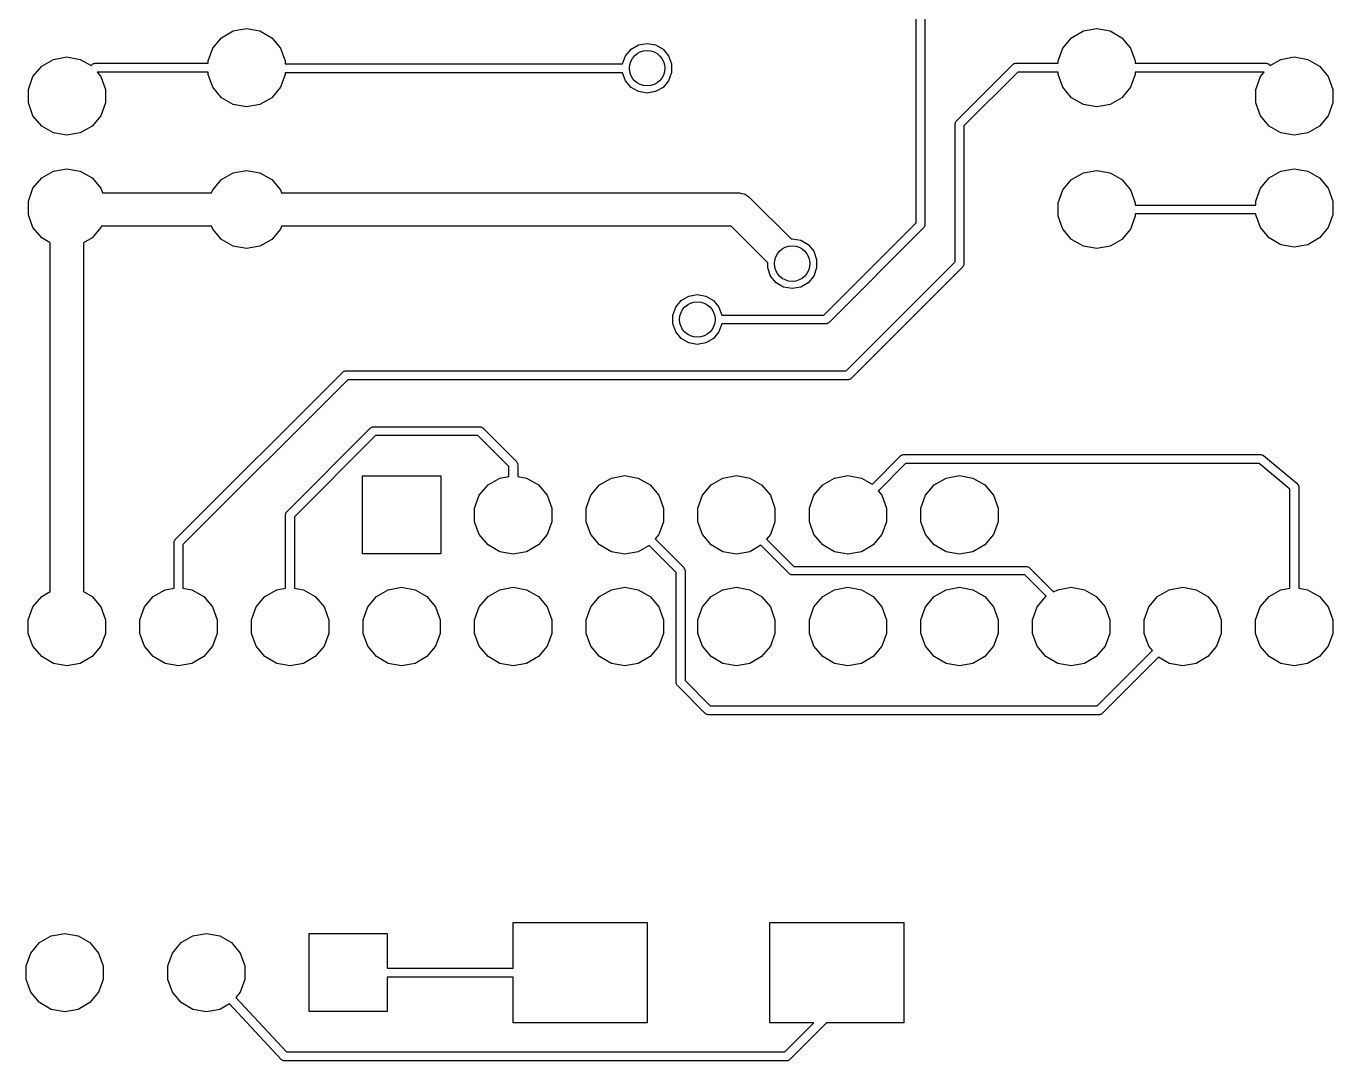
# Model space of a CAD drawing. Extents: x 168.8 to 192.2, y -128.3 to -89.5.
# Drawn here: x 168.77 to 192.19, y -128.28 to -109.75 of the extents above; entities that cross this region are included whole.
import ezdxf

# ---------------------------------------------------------------- set-up
doc = ezdxf.new("R2010")
doc.units = 0
doc.header["$MEASUREMENT"] = 0
doc.layers.add('BLACK', color=7, linetype='CONTINUOUS')

msp = doc.modelspace()

# ---------------------------------------------------------------- linework, layer by layer
at = {"layer": 'Black'}
for p, q in [((184.72, -113.267), (184.72, -106.8)), ((184.88, -106.833), (184.88, -113.3)), ((172.269, -109.953), (172.48, -109.831)), ((172.48, -109.831), (172.72, -109.789)), ((172.72, -109.789), (172.96, -109.831)), ((172.96, -109.831), (173.171, -109.953)), ((187.509, -109.953), (187.72, -109.831)), ((187.72, -109.831), (187.96, -109.789)), ((187.96, -109.789), (188.2, -109.831)), ((188.2, -109.831), (188.411, -109.953)), ((172.113, -110.139), (172.269, -109.953)), ((173.171, -109.953), (173.327, -110.139)), ((179.613, -110.158), (179.747, -110.081)), ((179.747, -110.081), (179.9, -110.054)), ((179.9, -110.054), (180.053, -110.081)), ((180.053, -110.081), (180.187, -110.158)), ((187.353, -110.139), (187.509, -109.953)), ((188.411, -109.953), (188.567, -110.139)), ((169.259, -110.341), (169.499, -110.298)), ((169.499, -110.298), (169.739, -110.341)), ((172.029, -110.368), (172.113, -110.139)), ((173.327, -110.139), (173.411, -110.368)), ((179.461, -110.42), (179.514, -110.277)), ((179.514, -110.277), (179.613, -110.158)), ((180.187, -110.158), (180.286, -110.277)), ((180.286, -110.277), (180.339, -110.423)), ((187.269, -110.368), (187.353, -110.139)), ((188.567, -110.139), (188.651, -110.368)), ((191.261, -110.341), (191.501, -110.298)), ((191.501, -110.298), (191.741, -110.341)), ((168.892, -110.649), (169.049, -110.462)), ((169.049, -110.462), (169.259, -110.341)), ((169.739, -110.341), (169.933, -110.453)), ((169.933, -110.453), (169.952, -110.433)), ((169.952, -110.433), (169.955, -110.431)), ((169.955, -110.431), (169.957, -110.429)), ((169.957, -110.429), (169.966, -110.423)), ((169.966, -110.423), (169.975, -110.417)), ((169.975, -110.417), (169.978, -110.417)), ((169.978, -110.417), (169.981, -110.415)), ((169.981, -110.415), (169.992, -110.413)), ((169.992, -110.413), (170.002, -110.41)), ((170.002, -110.41), (170.005, -110.411)), ((170.005, -110.411), (170.009, -110.41)), ((170.009, -110.41), (172.029, -110.41)), ((172.029, -110.41), (172.029, -110.368)), ((173.411, -110.368), (173.411, -110.42)), ((173.411, -110.42), (179.461, -110.42)), ((180.339, -110.423), (180.339, -110.577)), ((185.443, -111.443), (186.453, -110.433)), ((186.453, -110.433), (186.456, -110.431)), ((186.456, -110.431), (186.459, -110.429)), ((186.459, -110.429), (186.468, -110.423)), ((186.468, -110.423), (186.476, -110.417)), ((186.476, -110.417), (186.48, -110.417)), ((186.48, -110.417), (186.483, -110.415)), ((186.483, -110.415), (186.493, -110.413)), ((186.493, -110.413), (186.503, -110.41)), ((186.503, -110.41), (186.507, -110.411)), ((186.507, -110.411), (186.51, -110.41)), ((186.51, -110.41), (187.269, -110.41)), ((187.269, -110.41), (187.269, -110.368)), ((188.651, -110.368), (188.651, -110.41)), ((188.651, -110.41), (190.991, -110.41)), ((190.991, -110.41), (190.995, -110.411)), ((190.995, -110.411), (190.998, -110.41)), ((190.998, -110.41), (191.008, -110.413)), ((191.008, -110.413), (191.019, -110.415)), ((191.019, -110.415), (191.022, -110.417)), ((191.022, -110.417), (191.025, -110.417)), ((191.025, -110.417), (191.034, -110.423)), ((191.034, -110.423), (191.043, -110.429)), ((191.043, -110.429), (191.045, -110.431)), ((191.045, -110.431), (191.048, -110.433)), ((191.048, -110.433), (191.067, -110.453)), ((191.067, -110.453), (191.261, -110.341)), ((191.741, -110.341), (191.951, -110.462)), ((191.951, -110.462), (192.108, -110.649)), ((168.809, -110.878), (168.892, -110.649)), ((170.042, -110.57), (170.041, -110.571)), ((170.041, -110.571), (170.106, -110.649)), ((172.029, -110.57), (170.042, -110.57)), ((170.106, -110.649), (170.19, -110.878)), ((172.029, -110.612), (172.029, -110.57)), ((172.113, -110.841), (172.029, -110.612)), ((173.411, -110.612), (173.327, -110.841)), ((179.461, -110.58), (173.411, -110.58)), ((173.411, -110.58), (173.411, -110.612)), ((179.514, -110.723), (179.461, -110.58)), ((179.613, -110.842), (179.514, -110.723)), ((180.286, -110.723), (180.187, -110.842)), ((180.339, -110.577), (180.286, -110.723)), ((186.543, -110.57), (185.58, -111.533)), ((187.269, -110.57), (186.543, -110.57)), ((187.269, -110.612), (187.269, -110.57)), ((187.353, -110.841), (187.269, -110.612)), ((188.651, -110.612), (188.567, -110.841)), ((190.958, -110.57), (188.651, -110.57)), ((188.651, -110.57), (188.651, -110.612)), ((190.81, -110.878), (190.894, -110.649)), ((190.894, -110.649), (190.959, -110.571)), ((190.959, -110.571), (190.958, -110.57)), ((192.108, -110.649), (192.191, -110.878)), ((168.809, -111.121), (168.809, -110.878)), ((170.19, -110.878), (170.19, -111.121)), ((172.269, -111.027), (172.113, -110.841)), ((173.327, -110.841), (173.171, -111.027)), ((179.747, -110.919), (179.613, -110.842)), ((179.9, -110.946), (179.747, -110.919)), ((180.053, -110.919), (179.9, -110.946)), ((180.187, -110.842), (180.053, -110.919)), ((187.509, -111.027), (187.353, -110.841)), ((188.567, -110.841), (188.411, -111.027)), ((190.81, -111.121), (190.81, -110.878)), ((192.191, -110.878), (192.191, -111.121)), ((168.892, -111.35), (168.809, -111.121)), ((170.19, -111.121), (170.106, -111.35)), ((172.48, -111.149), (172.269, -111.027)), ((172.72, -111.191), (172.48, -111.149)), ((172.96, -111.149), (172.72, -111.191)), ((173.171, -111.027), (172.96, -111.149)), ((187.72, -111.149), (187.509, -111.027)), ((187.96, -111.191), (187.72, -111.149)), ((188.2, -111.149), (187.96, -111.191)), ((188.411, -111.027), (188.2, -111.149)), ((190.894, -111.35), (190.81, -111.121)), ((192.191, -111.121), (192.108, -111.35)), ((169.049, -111.537), (168.892, -111.35)), ((170.106, -111.35), (169.95, -111.537)), ((185.42, -111.493), (185.423, -111.483)), ((185.421, -111.497), (185.42, -111.493)), ((185.423, -111.483), (185.425, -111.473)), ((185.425, -111.473), (185.427, -111.47)), ((185.427, -111.466), (185.433, -111.458)), ((185.427, -111.47), (185.427, -111.466)), ((185.433, -111.458), (185.439, -111.449)), ((185.439, -111.449), (185.441, -111.446)), ((185.441, -111.446), (185.443, -111.443)), ((191.05, -111.537), (190.894, -111.35)), ((192.108, -111.35), (191.951, -111.537)), ((169.259, -111.658), (169.049, -111.537)), ((169.499, -111.701), (169.259, -111.658)), ((169.739, -111.658), (169.499, -111.701)), ((169.95, -111.537), (169.739, -111.658)), ((185.42, -111.5), (185.421, -111.497)), ((185.42, -113.967), (185.42, -111.5)), ((185.58, -111.533), (185.58, -114)), ((191.261, -111.658), (191.05, -111.537)), ((191.501, -111.701), (191.261, -111.658)), ((191.741, -111.658), (191.501, -111.701)), ((191.951, -111.537), (191.741, -111.658)), ((169.049, -112.464), (169.259, -112.342)), ((169.259, -112.342), (169.499, -112.3)), ((169.499, -112.3), (169.739, -112.342)), ((169.739, -112.342), (169.95, -112.464)), ((172.269, -112.493), (172.48, -112.371)), ((172.48, -112.371), (172.72, -112.329)), ((172.72, -112.329), (172.96, -112.371)), ((172.96, -112.371), (173.171, -112.493)), ((187.509, -112.493), (187.72, -112.371)), ((187.72, -112.371), (187.96, -112.329)), ((187.96, -112.329), (188.2, -112.371)), ((188.2, -112.371), (188.411, -112.493)), ((191.05, -112.464), (191.261, -112.342)), ((191.261, -112.342), (191.501, -112.3)), ((191.501, -112.3), (191.741, -112.342)), ((191.741, -112.342), (191.951, -112.464)), ((168.809, -112.879), (168.892, -112.65)), ((168.892, -112.65), (169.049, -112.464)), ((169.95, -112.464), (170.106, -112.65)), ((170.106, -112.65), (170.135, -112.73)), ((172.113, -112.679), (172.269, -112.493)), ((173.171, -112.493), (173.327, -112.679)), ((187.353, -112.679), (187.509, -112.493)), ((188.411, -112.493), (188.567, -112.679)), ((190.81, -112.879), (190.894, -112.65)), ((190.894, -112.65), (191.05, -112.464)), ((191.951, -112.464), (192.108, -112.65)), ((192.108, -112.65), (192.191, -112.879)), ((168.809, -113.123), (168.809, -112.879)), ((170.135, -112.73), (172.094, -112.73)), ((172.094, -112.73), (172.113, -112.679)), ((173.327, -112.679), (173.346, -112.73)), ((173.346, -112.73), (181.53, -112.73)), ((181.53, -112.73), (181.543, -112.732)), ((181.543, -112.732), (181.556, -112.731)), ((181.556, -112.731), (181.594, -112.741)), ((181.594, -112.741), (181.633, -112.748)), ((181.633, -112.748), (181.644, -112.755)), ((181.644, -112.755), (181.657, -112.758)), ((181.657, -112.758), (181.689, -112.781)), ((181.689, -112.781), (181.723, -112.8)), ((181.723, -112.8), (181.731, -112.81)), ((181.731, -112.81), (181.742, -112.818)), ((181.742, -112.818), (182.481, -113.557)), ((187.269, -112.908), (187.353, -112.679)), ((188.567, -112.679), (188.651, -112.908)), ((190.81, -112.95), (190.81, -112.879)), ((192.191, -112.879), (192.191, -113.123)), ((168.892, -113.352), (168.809, -113.123)), ((187.269, -113.152), (187.269, -112.908)), ((188.651, -112.908), (188.651, -112.95)), ((188.651, -112.95), (190.81, -112.95)), ((190.81, -113.11), (188.651, -113.11)), ((188.651, -113.11), (188.651, -113.152)), ((190.81, -113.123), (190.81, -113.11)), ((190.894, -113.352), (190.81, -113.123)), ((192.191, -113.123), (192.108, -113.352)), ((169.049, -113.538), (168.892, -113.352)), ((170.106, -113.352), (169.95, -113.538)), ((170.114, -113.33), (170.106, -113.352)), ((172.094, -113.33), (170.114, -113.33)), ((172.113, -113.381), (172.094, -113.33)), ((173.346, -113.33), (173.327, -113.381)), ((181.406, -113.33), (173.346, -113.33)), ((182.061, -113.985), (181.406, -113.33)), ((183.067, -114.92), (184.72, -113.267)), ((184.857, -113.357), (183.157, -115.057)), ((184.859, -113.354), (184.857, -113.357)), ((184.861, -113.351), (184.859, -113.354)), ((184.867, -113.342), (184.861, -113.351)), ((184.873, -113.334), (184.867, -113.342)), ((184.875, -113.327), (184.873, -113.33)), ((184.873, -113.33), (184.873, -113.334)), ((184.877, -113.317), (184.875, -113.327)), ((184.88, -113.307), (184.877, -113.317)), ((184.88, -113.3), (184.879, -113.303)), ((184.879, -113.303), (184.88, -113.307)), ((187.353, -113.381), (187.269, -113.152)), ((188.651, -113.152), (188.567, -113.381)), ((191.05, -113.538), (190.894, -113.352)), ((192.108, -113.352), (191.951, -113.538)), ((169.2, -113.626), (169.049, -113.538)), ((169.95, -113.538), (169.8, -113.625)), ((172.269, -113.567), (172.113, -113.381)), ((172.48, -113.689), (172.269, -113.567)), ((173.171, -113.567), (172.96, -113.689)), ((173.327, -113.381), (173.171, -113.567)), ((182.481, -113.557), (182.5, -113.554)), ((182.5, -113.554), (182.653, -113.581)), ((182.653, -113.581), (182.787, -113.658)), ((187.509, -113.567), (187.353, -113.381)), ((187.72, -113.689), (187.509, -113.567)), ((188.411, -113.567), (188.2, -113.689)), ((188.567, -113.381), (188.411, -113.567)), ((191.261, -113.66), (191.05, -113.538)), ((191.951, -113.538), (191.741, -113.66)), ((169.2, -119.874), (169.2, -113.626)), ((169.8, -113.625), (169.8, -119.874)), ((172.72, -113.731), (172.48, -113.689)), ((172.96, -113.689), (172.72, -113.731)), ((182.787, -113.658), (182.886, -113.777)), ((182.886, -113.777), (182.939, -113.923)), ((187.96, -113.731), (187.72, -113.689)), ((188.2, -113.689), (187.96, -113.731)), ((191.501, -113.702), (191.261, -113.66)), ((191.741, -113.66), (191.501, -113.702)), ((182.061, -114.077), (182.061, -113.985)), ((182.939, -113.923), (182.939, -114.077)), ((183.467, -115.92), (185.42, -113.967)), ((185.557, -114.057), (183.557, -116.057)), ((185.559, -114.054), (185.557, -114.057)), ((185.561, -114.051), (185.559, -114.054)), ((185.567, -114.042), (185.561, -114.051)), ((185.573, -114.034), (185.567, -114.042)), ((185.575, -114.027), (185.573, -114.03)), ((185.573, -114.03), (185.573, -114.034)), ((185.577, -114.017), (185.575, -114.027)), ((185.58, -114.007), (185.577, -114.017)), ((185.58, -114), (185.579, -114.003)), ((185.579, -114.003), (185.58, -114.007)), ((182.114, -114.223), (182.061, -114.077)), ((182.213, -114.342), (182.114, -114.223)), ((182.886, -114.223), (182.787, -114.342)), ((182.939, -114.077), (182.886, -114.223)), ((182.347, -114.419), (182.213, -114.342)), ((182.5, -114.446), (182.347, -114.419)), ((182.653, -114.419), (182.5, -114.446)), ((182.787, -114.342), (182.653, -114.419)), ((180.414, -114.777), (180.513, -114.658)), ((180.513, -114.658), (180.647, -114.581)), ((180.647, -114.581), (180.8, -114.554)), ((180.8, -114.554), (180.953, -114.581)), ((180.953, -114.581), (181.087, -114.658)), ((181.087, -114.658), (181.186, -114.777)), ((180.361, -114.923), (180.414, -114.777)), ((180.361, -115.077), (180.361, -114.923)), ((181.186, -114.777), (181.239, -114.92)), ((181.239, -114.92), (183.067, -114.92)), ((180.414, -115.223), (180.361, -115.077)), ((180.513, -115.342), (180.414, -115.223)), ((181.186, -115.223), (181.087, -115.342)), ((181.239, -115.08), (181.186, -115.223)), ((183.1, -115.08), (181.239, -115.08)), ((183.103, -115.079), (183.1, -115.08)), ((183.107, -115.08), (183.103, -115.079)), ((183.117, -115.077), (183.107, -115.08)), ((183.127, -115.075), (183.117, -115.077)), ((183.13, -115.073), (183.127, -115.075)), ((183.134, -115.073), (183.13, -115.073)), ((183.142, -115.067), (183.134, -115.073)), ((183.151, -115.061), (183.142, -115.067)), ((183.154, -115.059), (183.151, -115.061)), ((183.157, -115.057), (183.154, -115.059)), ((180.647, -115.419), (180.513, -115.342)), ((180.8, -115.446), (180.647, -115.419)), ((180.953, -115.419), (180.8, -115.446)), ((181.087, -115.342), (180.953, -115.419)), ((171.443, -118.943), (174.443, -115.943)), ((174.443, -115.943), (174.446, -115.941)), ((174.446, -115.941), (174.449, -115.939)), ((174.449, -115.939), (174.458, -115.933)), ((174.458, -115.933), (174.466, -115.927)), ((174.466, -115.927), (174.47, -115.927)), ((174.47, -115.927), (174.473, -115.925)), ((174.473, -115.925), (174.483, -115.923)), ((174.483, -115.923), (174.493, -115.92)), ((174.493, -115.92), (174.497, -115.921)), ((174.497, -115.921), (174.5, -115.92)), ((174.5, -115.92), (183.467, -115.92)), ((174.533, -116.08), (171.58, -119.033)), ((183.5, -116.08), (174.533, -116.08)), ((183.503, -116.079), (183.5, -116.08)), ((183.507, -116.08), (183.503, -116.079)), ((183.517, -116.077), (183.507, -116.08)), ((183.527, -116.075), (183.517, -116.077)), ((183.53, -116.073), (183.527, -116.075)), ((183.534, -116.073), (183.53, -116.073)), ((183.542, -116.067), (183.534, -116.073)), ((183.551, -116.061), (183.542, -116.067)), ((183.554, -116.059), (183.551, -116.061)), ((183.557, -116.057), (183.554, -116.059)), ((173.443, -118.443), (174.943, -116.943)), ((175.033, -117.08), (173.58, -118.533)), ((174.943, -116.943), (174.946, -116.941)), ((174.946, -116.941), (174.949, -116.939)), ((174.949, -116.939), (174.958, -116.933)), ((174.958, -116.933), (174.966, -116.927)), ((174.966, -116.927), (174.97, -116.927)), ((174.97, -116.927), (174.973, -116.925)), ((174.973, -116.925), (174.983, -116.923)), ((174.983, -116.923), (174.993, -116.92)), ((174.993, -116.92), (174.997, -116.921)), ((174.997, -116.921), (175, -116.92)), ((175, -116.92), (176.9, -116.92)), ((176.867, -117.08), (175.033, -117.08)), ((177.42, -117.633), (176.867, -117.08)), ((176.9, -116.92), (176.903, -116.921)), ((176.903, -116.921), (176.907, -116.92)), ((176.907, -116.92), (176.917, -116.923)), ((176.917, -116.923), (176.927, -116.925)), ((176.927, -116.925), (176.93, -116.927)), ((176.93, -116.927), (176.934, -116.927)), ((176.934, -116.927), (176.942, -116.933)), ((176.942, -116.933), (176.951, -116.939)), ((176.951, -116.939), (176.954, -116.941)), ((176.954, -116.941), (176.957, -116.943)), ((176.957, -116.943), (177.557, -117.543)), ((177.557, -117.543), (177.559, -117.546)), ((177.559, -117.546), (177.561, -117.549)), ((177.561, -117.549), (177.567, -117.558)), ((177.567, -117.558), (177.573, -117.566)), ((177.573, -117.566), (177.573, -117.57)), ((177.573, -117.57), (177.575, -117.573)), ((177.575, -117.573), (177.577, -117.583)), ((177.577, -117.583), (177.58, -117.593)), ((183.943, -117.943), (184.443, -117.443)), ((184.533, -117.58), (184.057, -118.057)), ((184.443, -117.443), (184.446, -117.441)), ((184.446, -117.441), (184.449, -117.439)), ((184.449, -117.439), (184.458, -117.433)), ((184.458, -117.433), (184.466, -117.427)), ((184.466, -117.427), (184.47, -117.427)), ((184.47, -117.427), (184.473, -117.425)), ((184.473, -117.425), (184.483, -117.423)), ((184.483, -117.423), (184.493, -117.42)), ((184.493, -117.42), (184.497, -117.421)), ((184.497, -117.421), (184.5, -117.42)), ((184.5, -117.42), (190.9, -117.42)), ((190.871, -117.58), (184.533, -117.58)), ((191.42, -118.037), (190.871, -117.58)), ((190.9, -117.42), (190.913, -117.422)), ((190.913, -117.422), (190.927, -117.425)), ((190.927, -117.425), (190.927, -117.425)), ((190.927, -117.425), (190.927, -117.425)), ((190.927, -117.425), (190.939, -117.432)), ((190.939, -117.432), (190.951, -117.439)), ((190.951, -117.439), (190.951, -117.439)), ((190.951, -117.439), (191.551, -117.939)), ((174.8, -119.2), (174.8, -117.8)), ((174.8, -117.8), (176.2, -117.8)), ((176.2, -117.8), (176.2, -119.2)), ((177.26, -117.84), (177.42, -117.811)), ((177.42, -117.811), (177.42, -117.633)), ((177.58, -117.593), (177.579, -117.597)), ((177.579, -117.597), (177.58, -117.6)), ((177.58, -117.6), (177.58, -117.811)), ((177.58, -117.811), (177.74, -117.84)), ((179.26, -117.84), (179.5, -117.797)), ((179.5, -117.797), (179.74, -117.84)), ((181.26, -117.84), (181.5, -117.797)), ((181.5, -117.797), (181.74, -117.84)), ((183.26, -117.84), (183.5, -117.797)), ((183.5, -117.797), (183.74, -117.84)), ((185.26, -117.84), (185.5, -117.797)), ((185.5, -117.797), (185.74, -117.84)), ((176.891, -118.149), (177.048, -117.962)), ((177.048, -117.962), (177.26, -117.84)), ((177.74, -117.84), (177.952, -117.962)), ((177.952, -117.962), (178.109, -118.149)), ((178.891, -118.149), (179.048, -117.962)), ((179.048, -117.962), (179.26, -117.84)), ((179.74, -117.84), (179.952, -117.962)), ((179.952, -117.962), (180.109, -118.149)), ((180.891, -118.149), (181.048, -117.962)), ((181.048, -117.962), (181.26, -117.84)), ((181.74, -117.84), (181.952, -117.962)), ((181.952, -117.962), (182.109, -118.149)), ((182.891, -118.149), (183.048, -117.962)), ((183.048, -117.962), (183.26, -117.84)), ((183.74, -117.84), (183.935, -117.952)), ((183.935, -117.952), (183.943, -117.943)), ((184.891, -118.149), (185.048, -117.962)), ((185.048, -117.962), (185.26, -117.84)), ((185.74, -117.84), (185.952, -117.962)), ((185.952, -117.962), (186.109, -118.149)), ((191.42, -119.811), (191.42, -118.037)), ((191.551, -117.939), (191.556, -117.944)), ((191.556, -117.944), (191.561, -117.949)), ((191.561, -117.949), (191.565, -117.955)), ((191.565, -117.955), (191.569, -117.96)), ((191.569, -117.96), (191.572, -117.966)), ((191.572, -117.966), (191.575, -117.973)), ((191.575, -117.973), (191.576, -117.979)), ((191.576, -117.979), (191.579, -117.986)), ((191.579, -117.986), (191.579, -117.993)), ((191.579, -117.993), (191.58, -118)), ((191.58, -118), (191.58, -119.811)), ((176.808, -118.378), (176.891, -118.149)), ((178.109, -118.149), (178.192, -118.378)), ((178.808, -118.378), (178.891, -118.149)), ((180.109, -118.149), (180.192, -118.378)), ((180.808, -118.378), (180.891, -118.149)), ((182.109, -118.149), (182.192, -118.378)), ((182.808, -118.378), (182.891, -118.149)), ((184.057, -118.057), (184.043, -118.07)), ((184.043, -118.07), (184.109, -118.149)), ((184.057, -118.057), (184.057, -118.057)), ((184.057, -118.057), (184.057, -118.057)), ((184.109, -118.149), (184.192, -118.378)), ((184.808, -118.378), (184.891, -118.149)), ((186.109, -118.149), (186.192, -118.378)), ((173.42, -118.493), (173.423, -118.483)), ((173.421, -118.497), (173.42, -118.493)), ((173.42, -118.5), (173.421, -118.497)), ((173.42, -119.811), (173.42, -118.5)), ((173.423, -118.483), (173.425, -118.473)), ((173.425, -118.473), (173.427, -118.47)), ((173.427, -118.466), (173.433, -118.458)), ((173.427, -118.47), (173.427, -118.466)), ((173.433, -118.458), (173.439, -118.449)), ((173.439, -118.449), (173.441, -118.446)), ((173.441, -118.446), (173.443, -118.443)), ((176.808, -118.622), (176.808, -118.378)), ((178.192, -118.378), (178.192, -118.622)), ((178.808, -118.622), (178.808, -118.378)), ((180.192, -118.378), (180.192, -118.622)), ((180.808, -118.622), (180.808, -118.378)), ((182.192, -118.378), (182.192, -118.622)), ((182.808, -118.622), (182.808, -118.378)), ((184.192, -118.378), (184.192, -118.622)), ((184.808, -118.622), (184.808, -118.378)), ((186.192, -118.378), (186.192, -118.622)), ((173.58, -118.533), (173.58, -119.811)), ((176.891, -118.851), (176.808, -118.622)), ((178.192, -118.622), (178.109, -118.851)), ((178.891, -118.851), (178.808, -118.622)), ((180.192, -118.622), (180.109, -118.851)), ((180.891, -118.851), (180.808, -118.622)), ((182.192, -118.622), (182.109, -118.851)), ((182.891, -118.851), (182.808, -118.622)), ((184.192, -118.622), (184.109, -118.851)), ((184.891, -118.851), (184.808, -118.622)), ((186.192, -118.622), (186.109, -118.851)), ((171.42, -118.993), (171.423, -118.983)), ((171.423, -118.983), (171.425, -118.973)), ((171.425, -118.973), (171.427, -118.97)), ((171.427, -118.966), (171.433, -118.958)), ((171.427, -118.97), (171.427, -118.966)), ((171.433, -118.958), (171.439, -118.949)), ((171.439, -118.949), (171.441, -118.946)), ((171.441, -118.946), (171.443, -118.943)), ((177.048, -119.038), (176.891, -118.851)), ((178.109, -118.851), (177.952, -119.038)), ((179.048, -119.038), (178.891, -118.851)), ((180.109, -118.851), (180.043, -118.93)), ((180.043, -118.93), (180.557, -119.443)), ((181.048, -119.038), (180.891, -118.851)), ((182.109, -118.851), (182.04, -118.934)), ((182.04, -118.934), (182.531, -119.425)), ((183.048, -119.038), (182.891, -118.851)), ((184.109, -118.851), (183.952, -119.038)), ((185.048, -119.038), (184.891, -118.851)), ((186.109, -118.851), (185.952, -119.038)), ((171.421, -118.997), (171.42, -118.993)), ((171.42, -119), (171.421, -118.997)), ((171.42, -119.811), (171.42, -119)), ((171.58, -119.033), (171.58, -119.811)), ((176.2, -119.2), (174.8, -119.2)), ((177.26, -119.16), (177.048, -119.038)), ((177.5, -119.203), (177.26, -119.16)), ((177.74, -119.16), (177.5, -119.203)), ((177.952, -119.038), (177.74, -119.16)), ((179.26, -119.16), (179.048, -119.038)), ((179.5, -119.203), (179.26, -119.16)), ((179.74, -119.16), (179.5, -119.203)), ((179.935, -119.048), (179.74, -119.16)), ((180.42, -119.533), (179.935, -119.048)), ((181.26, -119.16), (181.048, -119.038)), ((181.5, -119.203), (181.26, -119.16)), ((181.74, -119.16), (181.5, -119.203)), ((181.939, -119.045), (181.74, -119.16)), ((182.447, -119.553), (181.939, -119.045)), ((183.26, -119.16), (183.048, -119.038)), ((183.5, -119.203), (183.26, -119.16)), ((183.74, -119.16), (183.5, -119.203)), ((183.952, -119.038), (183.74, -119.16)), ((185.26, -119.16), (185.048, -119.038)), ((185.5, -119.203), (185.26, -119.16)), ((185.74, -119.16), (185.5, -119.203)), ((185.952, -119.038), (185.74, -119.16)), ((180.557, -119.443), (180.559, -119.446)), ((180.559, -119.446), (180.561, -119.449)), ((180.561, -119.449), (180.567, -119.458)), ((182.531, -119.425), (186.7, -119.425)), ((186.7, -119.425), (186.703, -119.426)), ((186.703, -119.426), (186.707, -119.425)), ((186.707, -119.425), (186.716, -119.428)), ((186.716, -119.428), (186.726, -119.43)), ((186.726, -119.43), (186.729, -119.431)), ((186.729, -119.431), (186.732, -119.432)), ((186.732, -119.432), (186.74, -119.438)), ((186.74, -119.438), (186.748, -119.443)), ((186.748, -119.443), (186.75, -119.445)), ((186.75, -119.445), (186.753, -119.447)), ((186.753, -119.447), (187.187, -119.881)), ((180.42, -121.5), (180.42, -119.533)), ((180.567, -119.458), (180.573, -119.466)), ((180.573, -119.466), (180.573, -119.47)), ((180.573, -119.47), (180.575, -119.473)), ((180.575, -119.473), (180.577, -119.483)), ((180.577, -119.483), (180.58, -119.493)), ((180.58, -119.493), (180.579, -119.497)), ((180.579, -119.497), (180.58, -119.5)), ((180.58, -119.5), (180.58, -121.467)), ((182.45, -119.555), (182.447, -119.553)), ((182.452, -119.557), (182.45, -119.555)), ((182.46, -119.562), (182.452, -119.557)), ((182.468, -119.568), (182.46, -119.562)), ((182.471, -119.569), (182.468, -119.568)), ((182.474, -119.57), (182.471, -119.569)), ((182.484, -119.572), (182.474, -119.57)), ((182.493, -119.575), (182.484, -119.572)), ((182.497, -119.574), (182.493, -119.575)), ((182.5, -119.575), (182.497, -119.574)), ((186.669, -119.575), (182.5, -119.575)), ((187.053, -119.959), (186.669, -119.575)), ((169.048, -119.962), (169.2, -119.874)), ((169.8, -119.874), (169.952, -119.962)), ((171.048, -119.962), (171.26, -119.84)), ((171.26, -119.84), (171.42, -119.811)), ((171.58, -119.811), (171.74, -119.84)), ((171.74, -119.84), (171.952, -119.962)), ((173.048, -119.962), (173.26, -119.84)), ((173.26, -119.84), (173.42, -119.811)), ((173.58, -119.811), (173.74, -119.84)), ((173.74, -119.84), (173.952, -119.962)), ((175.048, -119.962), (175.26, -119.84)), ((175.26, -119.84), (175.5, -119.797)), ((175.5, -119.797), (175.74, -119.84)), ((175.74, -119.84), (175.952, -119.962)), ((177.048, -119.962), (177.26, -119.84)), ((177.26, -119.84), (177.5, -119.797)), ((177.5, -119.797), (177.74, -119.84)), ((177.74, -119.84), (177.952, -119.962)), ((179.048, -119.962), (179.26, -119.84)), ((179.26, -119.84), (179.5, -119.797)), ((179.5, -119.797), (179.74, -119.84)), ((179.74, -119.84), (179.952, -119.962)), ((181.048, -119.962), (181.26, -119.84)), ((181.26, -119.84), (181.5, -119.797)), ((181.5, -119.797), (181.74, -119.84)), ((181.74, -119.84), (181.952, -119.962)), ((183.048, -119.962), (183.26, -119.84)), ((183.26, -119.84), (183.5, -119.797)), ((183.5, -119.797), (183.74, -119.84)), ((183.74, -119.84), (183.952, -119.962)), ((185.048, -119.962), (185.26, -119.84)), ((185.26, -119.84), (185.5, -119.797)), ((185.5, -119.797), (185.74, -119.84)), ((185.74, -119.84), (185.952, -119.962)), ((187.187, -119.881), (187.26, -119.84)), ((187.26, -119.84), (187.5, -119.797)), ((187.5, -119.797), (187.74, -119.84)), ((187.74, -119.84), (187.952, -119.962)), ((189.048, -119.962), (189.26, -119.84)), ((189.26, -119.84), (189.5, -119.797)), ((189.5, -119.797), (189.74, -119.84)), ((189.74, -119.84), (189.952, -119.962)), ((191.048, -119.962), (191.26, -119.84)), ((191.26, -119.84), (191.42, -119.811)), ((191.58, -119.811), (191.74, -119.84)), ((191.74, -119.84), (191.952, -119.962)), ((168.808, -120.378), (168.891, -120.149)), ((168.891, -120.149), (169.048, -119.962)), ((169.952, -119.962), (170.109, -120.149)), ((170.109, -120.149), (170.192, -120.378)), ((170.808, -120.378), (170.891, -120.149)), ((170.891, -120.149), (171.048, -119.962)), ((171.952, -119.962), (172.109, -120.149)), ((172.109, -120.149), (172.192, -120.378)), ((172.808, -120.378), (172.891, -120.149)), ((172.891, -120.149), (173.048, -119.962)), ((173.952, -119.962), (174.109, -120.149)), ((174.109, -120.149), (174.192, -120.378)), ((174.808, -120.378), (174.891, -120.149)), ((174.891, -120.149), (175.048, -119.962)), ((175.952, -119.962), (176.109, -120.149)), ((176.109, -120.149), (176.192, -120.378)), ((176.808, -120.378), (176.891, -120.149)), ((176.891, -120.149), (177.048, -119.962)), ((177.952, -119.962), (178.109, -120.149)), ((178.109, -120.149), (178.192, -120.378)), ((178.808, -120.378), (178.891, -120.149)), ((178.891, -120.149), (179.048, -119.962)), ((179.952, -119.962), (180.109, -120.149)), ((180.109, -120.149), (180.192, -120.378)), ((180.808, -120.378), (180.891, -120.149)), ((180.891, -120.149), (181.048, -119.962)), ((181.952, -119.962), (182.109, -120.149)), ((182.109, -120.149), (182.192, -120.378)), ((182.808, -120.378), (182.891, -120.149)), ((182.891, -120.149), (183.048, -119.962)), ((183.952, -119.962), (184.109, -120.149)), ((184.109, -120.149), (184.192, -120.378)), ((184.808, -120.378), (184.891, -120.149)), ((184.891, -120.149), (185.048, -119.962)), ((185.952, -119.962), (186.109, -120.149)), ((186.109, -120.149), (186.192, -120.378)), ((186.808, -120.378), (186.891, -120.149)), ((186.891, -120.149), (187.048, -119.962)), ((187.048, -119.962), (187.053, -119.959)), ((187.952, -119.962), (188.109, -120.149)), ((188.109, -120.149), (188.192, -120.378)), ((188.808, -120.378), (188.891, -120.149)), ((188.891, -120.149), (189.048, -119.962)), ((189.952, -119.962), (190.109, -120.149)), ((190.109, -120.149), (190.192, -120.378)), ((190.808, -120.378), (190.891, -120.149)), ((190.891, -120.149), (191.048, -119.962)), ((191.952, -119.962), (192.109, -120.149)), ((192.109, -120.149), (192.192, -120.378)), ((168.808, -120.622), (168.808, -120.378)), ((170.192, -120.378), (170.192, -120.622)), ((170.808, -120.622), (170.808, -120.378)), ((172.192, -120.378), (172.192, -120.622)), ((172.808, -120.622), (172.808, -120.378)), ((174.192, -120.378), (174.192, -120.622)), ((174.808, -120.622), (174.808, -120.378)), ((176.192, -120.378), (176.192, -120.622)), ((176.808, -120.622), (176.808, -120.378)), ((178.192, -120.378), (178.192, -120.622)), ((178.808, -120.622), (178.808, -120.378)), ((180.192, -120.378), (180.192, -120.622)), ((180.808, -120.622), (180.808, -120.378)), ((182.192, -120.378), (182.192, -120.622)), ((182.808, -120.622), (182.808, -120.378)), ((184.192, -120.378), (184.192, -120.622)), ((184.808, -120.622), (184.808, -120.378)), ((186.192, -120.378), (186.192, -120.622)), ((186.808, -120.622), (186.808, -120.378)), ((188.192, -120.378), (188.192, -120.622)), ((188.808, -120.622), (188.808, -120.378)), ((190.192, -120.378), (190.192, -120.622)), ((190.808, -120.622), (190.808, -120.378)), ((192.192, -120.378), (192.192, -120.622)), ((168.891, -120.851), (168.808, -120.622)), ((170.192, -120.622), (170.109, -120.851)), ((170.891, -120.851), (170.808, -120.622)), ((172.192, -120.622), (172.109, -120.851)), ((172.891, -120.851), (172.808, -120.622)), ((174.192, -120.622), (174.109, -120.851)), ((174.891, -120.851), (174.808, -120.622)), ((176.192, -120.622), (176.109, -120.851)), ((176.891, -120.851), (176.808, -120.622)), ((178.192, -120.622), (178.109, -120.851)), ((178.891, -120.851), (178.808, -120.622)), ((180.192, -120.622), (180.109, -120.851)), ((180.891, -120.851), (180.808, -120.622)), ((182.192, -120.622), (182.109, -120.851)), ((182.891, -120.851), (182.808, -120.622)), ((184.192, -120.622), (184.109, -120.851)), ((184.891, -120.851), (184.808, -120.622)), ((186.192, -120.622), (186.109, -120.851)), ((186.891, -120.851), (186.808, -120.622)), ((188.192, -120.622), (188.109, -120.851)), ((188.891, -120.851), (188.808, -120.622)), ((190.192, -120.622), (190.109, -120.851)), ((190.891, -120.851), (190.808, -120.622)), ((192.192, -120.622), (192.109, -120.851)), ((169.048, -121.038), (168.891, -120.851)), ((170.109, -120.851), (169.952, -121.038)), ((171.048, -121.038), (170.891, -120.851)), ((172.109, -120.851), (171.952, -121.038)), ((173.048, -121.038), (172.891, -120.851)), ((174.109, -120.851), (173.952, -121.038)), ((175.048, -121.038), (174.891, -120.851)), ((176.109, -120.851), (175.952, -121.038)), ((177.048, -121.038), (176.891, -120.851)), ((178.109, -120.851), (177.952, -121.038)), ((179.048, -121.038), (178.891, -120.851)), ((180.109, -120.851), (179.952, -121.038)), ((181.048, -121.038), (180.891, -120.851)), ((182.109, -120.851), (181.952, -121.038)), ((183.048, -121.038), (182.891, -120.851)), ((184.109, -120.851), (183.952, -121.038)), ((185.048, -121.038), (184.891, -120.851)), ((186.109, -120.851), (185.952, -121.038)), ((187.048, -121.038), (186.891, -120.851)), ((188.109, -120.851), (187.952, -121.038)), ((188.957, -120.93), (188.891, -120.851)), ((190.109, -120.851), (189.952, -121.038)), ((191.048, -121.038), (190.891, -120.851)), ((192.109, -120.851), (191.952, -121.038)), ((169.26, -121.16), (169.048, -121.038)), ((169.952, -121.038), (169.74, -121.16)), ((171.26, -121.16), (171.048, -121.038)), ((171.952, -121.038), (171.74, -121.16)), ((173.26, -121.16), (173.048, -121.038)), ((173.952, -121.038), (173.74, -121.16)), ((175.26, -121.16), (175.048, -121.038)), ((175.952, -121.038), (175.74, -121.16)), ((177.26, -121.16), (177.048, -121.038)), ((177.952, -121.038), (177.74, -121.16)), ((179.26, -121.16), (179.048, -121.038)), ((179.952, -121.038), (179.74, -121.16)), ((181.26, -121.16), (181.048, -121.038)), ((181.952, -121.038), (181.74, -121.16)), ((183.26, -121.16), (183.048, -121.038)), ((183.952, -121.038), (183.74, -121.16)), ((185.26, -121.16), (185.048, -121.038)), ((185.952, -121.038), (185.74, -121.16)), ((187.26, -121.16), (187.048, -121.038)), ((187.952, -121.038), (187.74, -121.16)), ((187.967, -121.92), (188.957, -120.93)), ((189.065, -121.048), (188.057, -122.057)), ((189.26, -121.16), (189.065, -121.048)), ((189.952, -121.038), (189.74, -121.16)), ((191.26, -121.16), (191.048, -121.038)), ((191.952, -121.038), (191.74, -121.16)), ((169.5, -121.203), (169.26, -121.16)), ((169.74, -121.16), (169.5, -121.203)), ((171.5, -121.203), (171.26, -121.16)), ((171.74, -121.16), (171.5, -121.203)), ((173.5, -121.203), (173.26, -121.16)), ((173.74, -121.16), (173.5, -121.203)), ((175.5, -121.203), (175.26, -121.16)), ((175.74, -121.16), (175.5, -121.203)), ((177.5, -121.203), (177.26, -121.16)), ((177.74, -121.16), (177.5, -121.203)), ((179.5, -121.203), (179.26, -121.16)), ((179.74, -121.16), (179.5, -121.203)), ((181.5, -121.203), (181.26, -121.16)), ((181.74, -121.16), (181.5, -121.203)), ((183.5, -121.203), (183.26, -121.16)), ((183.74, -121.16), (183.5, -121.203)), ((185.5, -121.203), (185.26, -121.16)), ((185.74, -121.16), (185.5, -121.203)), ((187.5, -121.203), (187.26, -121.16)), ((187.74, -121.16), (187.5, -121.203)), ((189.5, -121.203), (189.26, -121.16)), ((189.74, -121.16), (189.5, -121.203)), ((191.5, -121.203), (191.26, -121.16)), ((191.74, -121.16), (191.5, -121.203)), ((180.421, -121.503), (180.42, -121.5)), ((180.42, -121.507), (180.421, -121.503)), ((180.423, -121.517), (180.42, -121.507)), ((180.425, -121.527), (180.423, -121.517)), ((180.427, -121.53), (180.425, -121.527)), ((180.427, -121.534), (180.427, -121.53)), ((180.433, -121.542), (180.427, -121.534)), ((180.439, -121.551), (180.433, -121.542)), ((180.441, -121.554), (180.439, -121.551)), ((180.443, -121.557), (180.441, -121.554)), ((180.943, -122.057), (180.443, -121.557)), ((180.58, -121.467), (181.033, -121.92)), ((181.033, -121.92), (187.967, -121.92)), ((180.946, -122.059), (180.943, -122.057)), ((180.949, -122.061), (180.946, -122.059)), ((180.958, -122.067), (180.949, -122.061)), ((180.966, -122.073), (180.958, -122.067)), ((180.97, -122.073), (180.966, -122.073)), ((180.973, -122.075), (180.97, -122.073)), ((180.983, -122.077), (180.973, -122.075)), ((180.993, -122.08), (180.983, -122.077)), ((180.997, -122.079), (180.993, -122.08)), ((181, -122.08), (180.997, -122.079)), ((188, -122.08), (181, -122.08)), ((188.003, -122.079), (188, -122.08)), ((188.007, -122.08), (188.003, -122.079)), ((188.017, -122.077), (188.007, -122.08)), ((188.027, -122.075), (188.017, -122.077)), ((188.03, -122.073), (188.027, -122.075)), ((188.034, -122.073), (188.03, -122.073)), ((188.042, -122.067), (188.034, -122.073)), ((188.051, -122.061), (188.042, -122.067)), ((188.054, -122.059), (188.051, -122.061)), ((188.057, -122.057), (188.054, -122.059)), ((169.22, -126.041), (169.46, -125.999)), ((169.46, -125.999), (169.7, -126.041)), ((171.76, -126.041), (172, -125.999)), ((172, -125.999), (172.24, -126.041)), ((173.841, -127.398), (173.841, -126.001)), ((173.841, -126.001), (175.238, -126.001)), ((175.238, -126.001), (175.238, -126.62)), ((177.5, -126.62), (177.5, -125.8)), ((177.5, -125.8), (179.9, -125.8)), ((179.9, -125.8), (179.9, -127.6)), ((182.1, -127.6), (182.1, -125.8)), ((182.1, -125.8), (184.5, -125.8)), ((184.5, -125.8), (184.5, -127.6)), ((168.853, -126.349), (169.009, -126.163)), ((169.009, -126.163), (169.22, -126.041)), ((169.7, -126.041), (169.911, -126.163)), ((169.911, -126.163), (170.067, -126.349)), ((171.393, -126.349), (171.549, -126.163)), ((171.549, -126.163), (171.76, -126.041)), ((172.24, -126.041), (172.451, -126.163)), ((172.451, -126.163), (172.607, -126.349)), ((168.769, -126.578), (168.853, -126.349)), ((170.067, -126.349), (170.151, -126.578)), ((171.309, -126.578), (171.393, -126.349)), ((172.607, -126.349), (172.691, -126.578)), ((168.769, -126.822), (168.769, -126.578)), ((170.151, -126.578), (170.151, -126.822)), ((171.309, -126.822), (171.309, -126.578)), ((172.691, -126.578), (172.691, -126.822)), ((175.238, -126.62), (177.5, -126.62)), ((168.853, -127.051), (168.769, -126.822)), ((170.151, -126.822), (170.067, -127.051)), ((171.393, -127.051), (171.309, -126.822)), ((172.691, -126.822), (172.607, -127.051)), ((177.5, -126.78), (175.238, -126.78)), ((175.238, -126.78), (175.238, -127.398)), ((177.5, -127.6), (177.5, -126.78)), ((169.009, -127.237), (168.853, -127.051)), ((170.067, -127.051), (169.911, -127.237)), ((171.549, -127.237), (171.393, -127.051)), ((172.607, -127.051), (172.526, -127.147)), ((172.526, -127.147), (173.435, -128.12)), ((169.22, -127.359), (169.009, -127.237)), ((169.46, -127.401), (169.22, -127.359)), ((169.7, -127.359), (169.46, -127.401)), ((169.911, -127.237), (169.7, -127.359)), ((171.76, -127.359), (171.549, -127.237)), ((172, -127.401), (171.76, -127.359)), ((172.24, -127.359), (172, -127.401)), ((172.412, -127.259), (172.24, -127.359)), ((173.342, -128.255), (172.412, -127.259)), ((175.238, -127.398), (173.841, -127.398)), ((179.9, -127.6), (177.5, -127.6)), ((182.887, -127.6), (182.1, -127.6)), ((182.367, -128.12), (182.887, -127.6)), ((183.113, -127.6), (182.457, -128.257)), ((184.5, -127.6), (183.113, -127.6)), ((173.435, -128.12), (182.367, -128.12)), ((173.345, -128.258), (173.342, -128.255)), ((173.349, -128.261), (173.345, -128.258)), ((173.356, -128.266), (173.349, -128.261)), ((173.364, -128.271), (173.356, -128.266)), ((173.368, -128.273), (173.364, -128.271)), ((173.373, -128.275), (173.368, -128.273)), ((173.382, -128.277), (173.373, -128.275)), ((173.39, -128.279), (173.382, -128.277)), ((173.395, -128.279), (173.39, -128.279)), ((173.4, -128.28), (173.395, -128.279)), ((182.4, -128.28), (173.4, -128.28)), ((182.403, -128.279), (182.4, -128.28)), ((182.407, -128.28), (182.403, -128.279)), ((182.417, -128.277), (182.407, -128.28)), ((182.427, -128.275), (182.417, -128.277)), ((182.43, -128.273), (182.427, -128.275)), ((182.434, -128.273), (182.43, -128.273)), ((182.442, -128.267), (182.434, -128.273)), ((182.451, -128.261), (182.442, -128.267)), ((182.454, -128.259), (182.451, -128.261)), ((182.457, -128.257), (182.454, -128.259))]:
    msp.add_line(p, q, dxfattribs=at)
for centre in [(179.9, -110.5), (182.5, -114), (180.8, -115)]:
    msp.add_circle(centre, 0.3175, dxfattribs=at)

doc.saveas('drawing.dxf')
